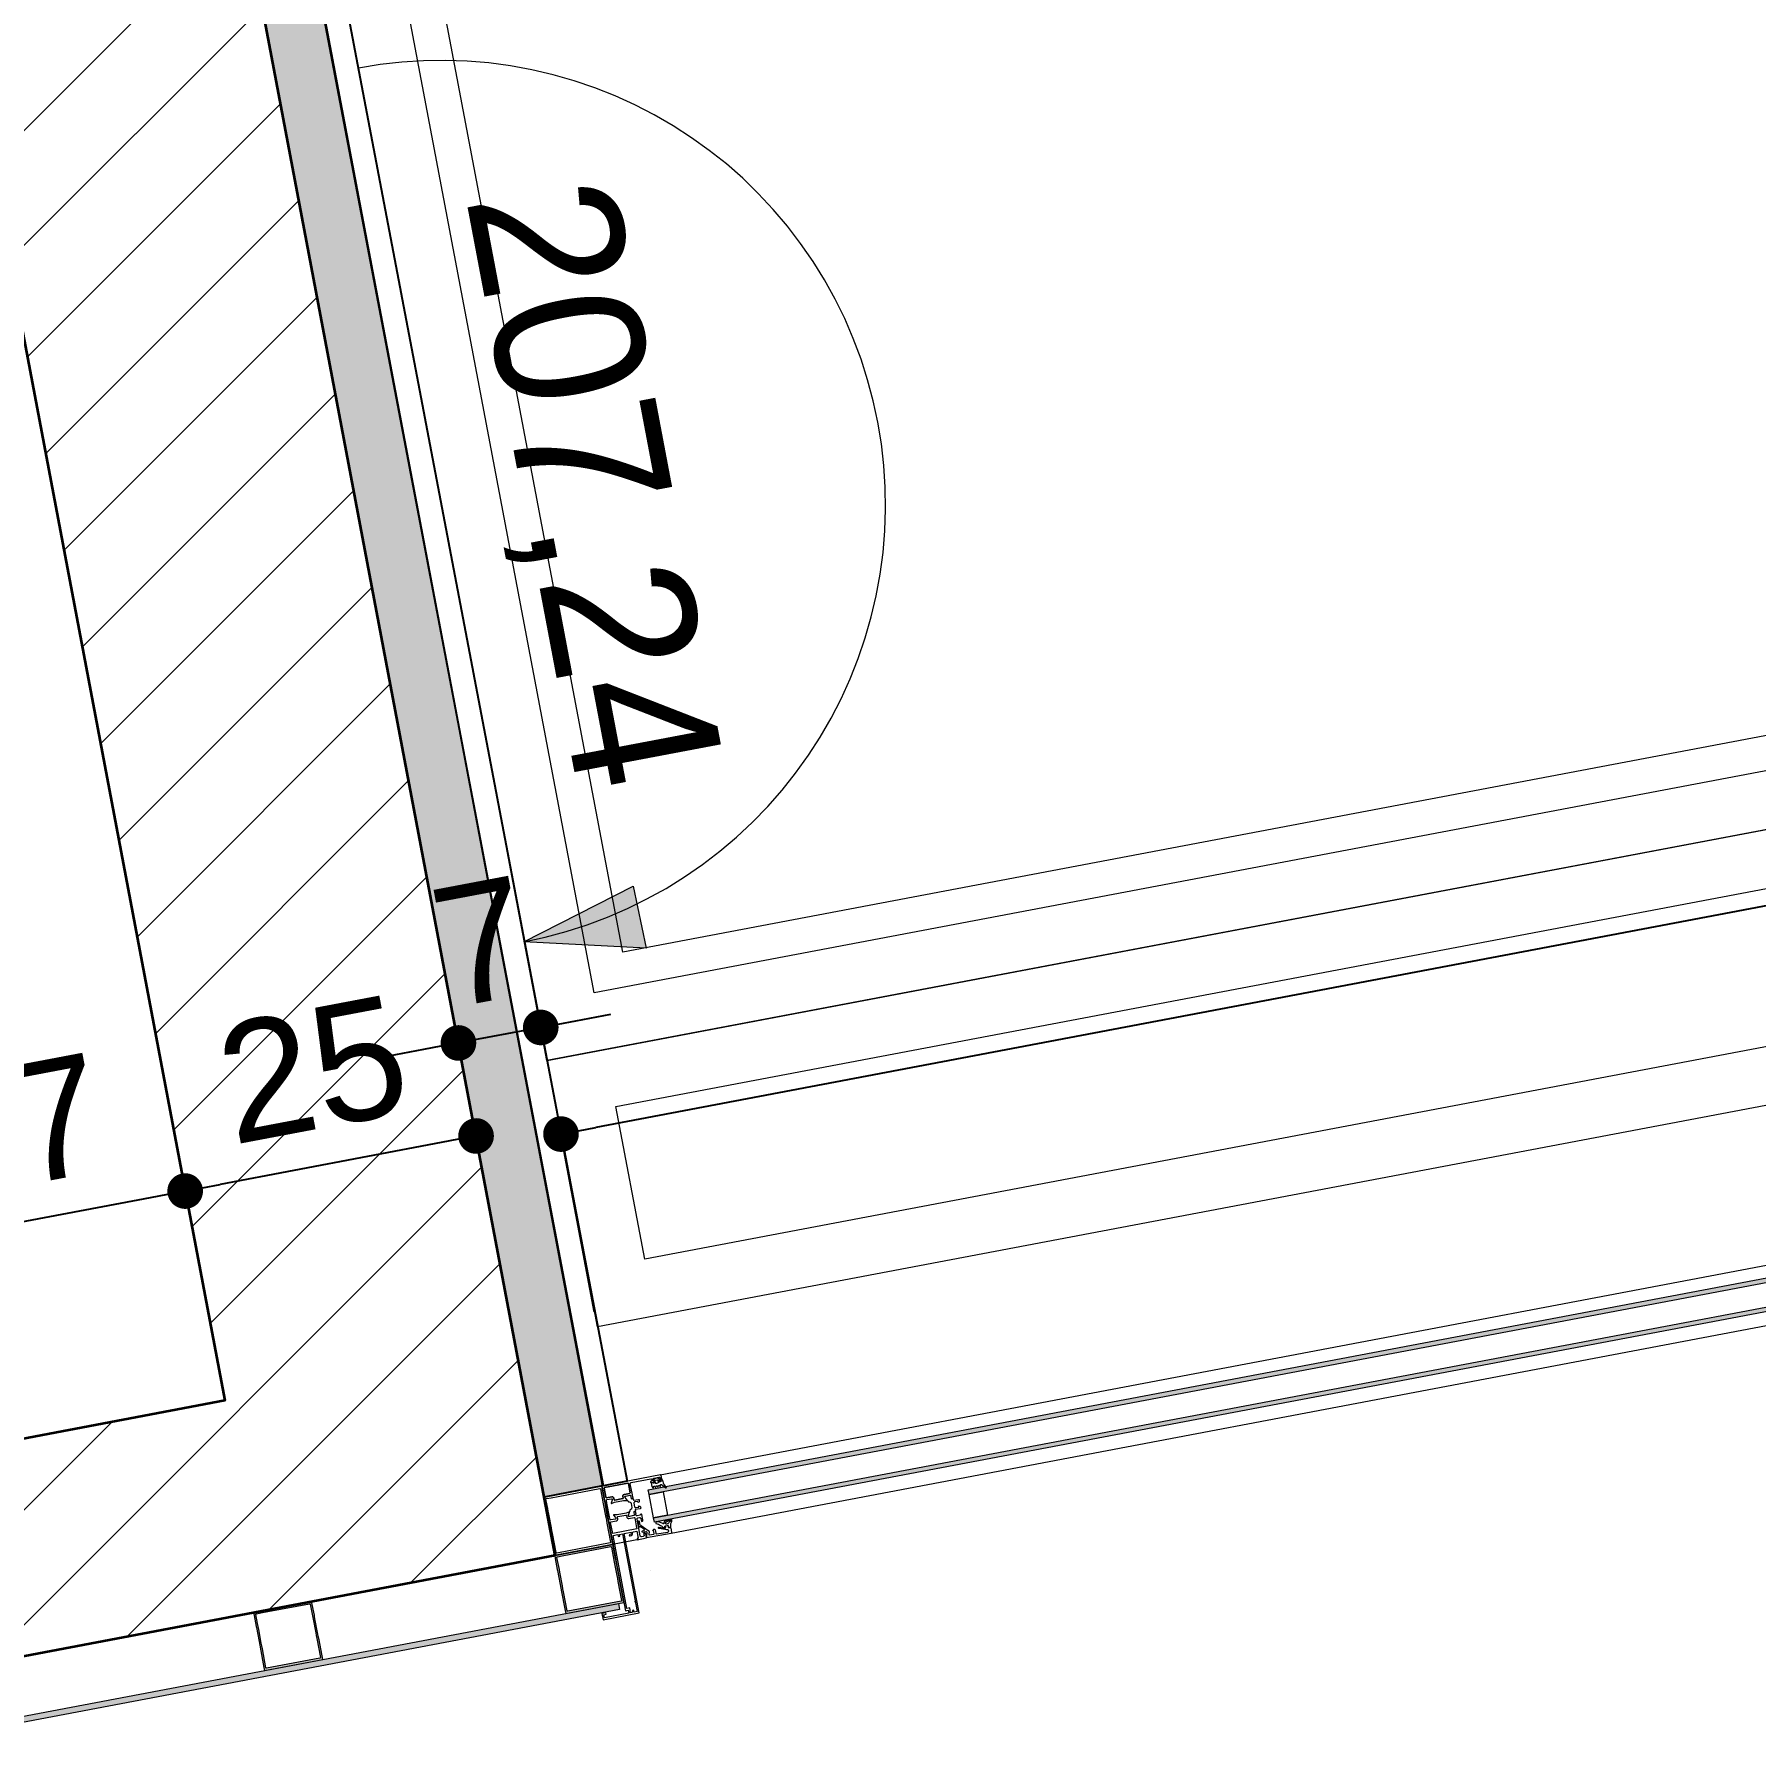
# Model space of a CAD drawing. Header units: centimetres. Extents: x 43491 to 84569, y -30699 to -11680.
# Drawn here: x 45077.6 to 45222.9, y -26300.8 to -26157.3 of the extents above; entities that cross this region are included whole.
import ezdxf

# ---------------------------------------------------------------- set-up
doc = ezdxf.new("R2010")
doc.units = ezdxf.units.CM
doc.header["$LTSCALE"] = 50.8
doc.header["$PDMODE"] = 1
doc.header["$PDSIZE"] = -2
doc.layers.get('0').update_dxf_attribs({"lineweight": 18})
for name, color, linetype, lineweight in [('0-PROJET-CHAPE_CARRELAGE', 7, 'Continuous', 25), ('0-PROJET-COTATIONS', 7, 'Continuous', 13), ('0-PROJET-DESSINS CRÉES', 7, 'Continuous', 9), ('0-PROJET-ISOLATION', 7, 'Continuous', 13), ('0-PROJET-MENUISERIES EXT', 7, 'Continuous', 5), ('0-PROJET-MUR BETON', 7, 'Continuous', 35), ('0-PROJET-NGF', 7, 'Continuous', 5)]:
    doc.layers.add(name, color=color, linetype=linetype, lineweight=lineweight)
doc.styles.add('Futura Std Book', font='Futura Std Book')
doc.styles.add('Helvetica', font='Helvetica')
doc.dimstyles.new('IS cotation 1_20ème', dxfattribs={"dimtxt": 10.08724, "dimasz": 3.007568, "dimexe": 1, "dimexo": 15.875, "dimgap": 3, "dimtad": 1, "dimdec": 1, "dimtxsty": 'Helvetica', "dimblk": 'DOT', "dimblk1": 'DOT', "dimblk2": 'DOT', "dimcen": 0, "dimdle": 10, "dimazin": 0, "dimtfac": 1, "dimtdec": 1, "dimtix": 1, "dimtmove": 0, "dimatfit": 0, "dimldrblk": 'VW_FILLEDARROW', "dimfxl": 0, "dimfrac": 2, "dimtolj": 1, "dimarcsym": 0})

# ---------------------------------------------------------------- blocks, each defined once
blk = doc.blocks.new('Groupe-130-1')
at = {"color": 7, "lineweight": 13, "flags": 128}
blk.add_lwpolyline([(6309.49, -48371.66), (6310.55, -48377.26), (6310.79, -48377.21), (6310.84, -48377.46), (6308.78, -48377.85), (6308.73, -48377.6), (6308.93, -48377.56), (6308.9, -48377.45), (6308.56, -48377.51), (6308.66, -48378.02), (6311.7, -48377.44), (6310.43, -48370.74), (6311.03, -48370.63), (6311.05, -48370.72, -0.363988), (6311, -48370.81), (6310.87, -48370.86), (6310.89, -48370.95), (6310.96, -48370.94, 0.364152), (6311.16, -48370.69, -0.36415), (6311.24, -48370.59), (6311.51, -48370.54), (6311.63, -48371.15), (6311.53, -48371.17), (6311.55, -48371.27), (6312.34, -48371.12), (6312.27, -48370.78), (6312.14, -48370.69), (6312.09, -48370.71), (6312.12, -48370.88), (6312.12, -48370.9), (6312.12, -48370.93), (6312.11, -48370.95), (6312.1, -48370.97), (6312.08, -48370.98), (6312.06, -48370.99), (6312.04, -48371), (6311.91, -48371.02), (6311.89, -48371.03), (6311.87, -48371.02), (6311.85, -48371.01), (6311.83, -48371), (6311.81, -48370.98), (6311.8, -48370.97), (6311.79, -48370.94), (6311.53, -48369.54), (6311.53, -48369.52), (6311.53, -48369.49), (6311.54, -48369.47), (6311.55, -48369.46), (6311.57, -48369.44), (6311.59, -48369.43), (6311.61, -48369.42), (6311.74, -48369.4), (6311.76, -48369.4), (6311.78, -48369.4), (6311.8, -48369.41), (6311.82, -48369.42), (6311.84, -48369.44), (6311.85, -48369.46), (6311.85, -48369.48), (6311.9, -48369.72), (6311.95, -48369.71), (6311.97, -48369.71), (6311.99, -48369.7), (6312.01, -48369.68), (6312.02, -48369.66), (6312.03, -48369.64), (6312.03, -48369.62), (6312.03, -48369.6), (6311.94, -48369.15), (6311.94, -48369.14), (6311.93, -48369.13), (6311.92, -48369.12), (6311.9, -48369.11), (6311.89, -48369.12), (6311.79, -48369.13), (6311.8, -48369.21), (6311.53, -48369.26), (6311.51, -48369.26), (6311.49, -48369.26), (6311.48, -48369.24), (6311.47, -48369.22), (6311.46, -48369.2), (6311.46, -48369.19), (6311.45, -48369.19), (6311.44, -48369.17), (6311.43, -48369.13), (6311.43, -48369.11), (6311.44, -48369.1), (6311.45, -48369.1), (6311.41, -48368.91), (6311.4, -48368.9), (6311.39, -48368.89), (6311.37, -48368.89), (6311.28, -48368.9), (6311.26, -48368.91), (6311.25, -48368.92), (6311.25, -48368.94), (6311.3, -48369.18), (6311.3, -48369.2), (6311.29, -48369.21), (6311.28, -48369.23), (6311.26, -48369.23), (6310.87, -48369.31), (6310.85, -48369.31), (6310.84, -48369.3), (6310.82, -48369.29), (6310.82, -48369.27), (6310.8, -48369.2), (6310.89, -48368.94), (6310.89, -48368.93), (6310.89, -48368.92), (6310.89, -48368.92), (6310.88, -48368.92), (6310.88, -48368.92), (6310.61, -48369.02), (6309.84, -48369.17), (6309.55, -48369.17), (6309.55, -48369.17), (6309.54, -48369.17), (6309.54, -48369.18), (6309.54, -48369.19), (6309.54, -48369.19), (6309.72, -48369.4), (6309.73, -48369.47), (6309.73, -48369.49), (6309.73, -48369.51), (6309.71, -48369.52), (6309.7, -48369.53), (6309.31, -48369.6), (6309.29, -48369.6), (6309.27, -48369.59), (6309.26, -48369.58), (6309.25, -48369.56), (6309.21, -48369.33), (6308.99, -48368.18), (6308.95, -48367.94), (6308.95, -48367.92), (6308.95, -48367.9), (6308.97, -48367.89), (6308.99, -48367.88), (6309.37, -48367.81), (6309.39, -48367.81), (6309.41, -48367.82), (6309.42, -48367.83), (6309.43, -48367.85), (6309.44, -48367.92), (6309.35, -48368.18), (6309.35, -48368.19), (6309.35, -48368.19), (6309.36, -48368.2), (6309.36, -48368.2), (6309.37, -48368.2), (6309.64, -48368.1), (6310.4, -48367.95), (6310.69, -48367.95), (6310.69, -48367.95), (6310.7, -48367.94), (6310.7, -48367.94), (6310.71, -48367.93), (6310.7, -48367.92), (6310.52, -48367.71), (6310.51, -48367.65), (6310.51, -48367.63), (6310.52, -48367.61), (6310.53, -48367.59), (6310.55, -48367.59), (6310.93, -48367.51), (6310.95, -48367.51), (6310.97, -48367.52), (6310.98, -48367.54), (6310.99, -48367.55), (6311.03, -48367.79), (6311.04, -48367.8), (6311.05, -48367.81), (6311.07, -48367.81), (6311.17, -48367.8), (6311.18, -48367.79), (6311.19, -48367.78), (6311.19, -48367.76), (6311.16, -48367.57), (6311.14, -48367.48), (6310.96, -48366.55), (6310.96, -48366.53), (6310.97, -48366.5), (6310.98, -48366.48), (6311, -48366.46), (6311.02, -48366.44), (6311.04, -48366.44), (6312.7, -48366.12), (6312.72, -48366.12), (6312.74, -48366.13), (6312.75, -48366.14), (6312.76, -48366.16), (6312.78, -48366.28), (6312.78, -48366.3), (6312.78, -48366.32), (6312.76, -48366.33), (6312.74, -48366.34), (6312.71, -48366.34), (6312.7, -48366.35), (6312.68, -48366.36), (6312.68, -48366.38), (6312.67, -48366.4), (6312.68, -48366.42), (6312.69, -48366.44), (6312.7, -48366.45), (6312.72, -48366.46), (6312.74, -48366.46), (6312.99, -48366.41), (6313.01, -48366.4), (6313.02, -48366.39), (6313.03, -48366.37), (6313.03, -48366.35), (6313.02, -48366.3), (6312.92, -48366.32), (6312.9, -48366.18), (6312.9, -48366.15), (6312.9, -48366.12), (6312.91, -48366.1), (6312.93, -48366.08), (6312.95, -48366.07), (6312.98, -48366.06), (6313.37, -48365.98), (6313.4, -48365.98), (6313.42, -48365.99), (6313.44, -48366), (6313.46, -48366.02), (6313.48, -48366.04), (6313.49, -48366.06), (6313.51, -48366.21), (6313.42, -48366.23), (6313.43, -48366.28), (6313.43, -48366.3), (6313.45, -48366.31), (6313.46, -48366.32), (6313.48, -48366.32), (6313.61, -48366.29), (6313.63, -48366.29), (6313.64, -48366.27), (6313.65, -48366.26), (6313.65, -48366.24), (6313.58, -48365.84), (6313.57, -48365.83), (6313.56, -48365.81), (6313.54, -48365.8), (6313.52, -48365.8), (6308.56, -48366.74), (6308.61, -48367.01), (6308.78, -48367.92), (6308.8, -48368.02), (6309.11, -48369.64), (6309.11, -48369.67), (6309.44, -48371.39)], format="xyb", close=True, dxfattribs=at)
for points in [[(6310.34, -48367.58), (6310.34, -48367.62), (6310.36, -48367.74), (6310.36, -48367.76), (6310.36, -48367.78), (6310.34, -48367.8), (6310.32, -48367.8), (6309.66, -48367.93), (6309.64, -48367.93), (6309.62, -48367.92), (6309.61, -48367.91), (6309.6, -48367.89), (6309.57, -48367.76), (6309.56, -48367.73), (6309.55, -48367.7), (6309.52, -48367.68), (6309.5, -48367.66), (6309.47, -48367.64), (6309.43, -48367.64), (6309.4, -48367.64), (6308.96, -48367.73), (6308.94, -48367.73), (6308.92, -48367.72), (6308.91, -48367.7), (6308.9, -48367.69), (6308.75, -48366.92), (6308.75, -48366.9), (6308.76, -48366.88), (6308.77, -48366.87), (6308.79, -48366.86), (6310.74, -48366.49), (6310.76, -48366.49), (6310.78, -48366.5), (6310.79, -48366.51), (6310.8, -48366.53), (6310.94, -48367.3), (6310.94, -48367.32), (6310.93, -48367.34), (6310.92, -48367.35), (6310.9, -48367.36), (6310.46, -48367.44), (6310.43, -48367.45), (6310.4, -48367.47), (6310.37, -48367.49), (6310.36, -48367.52), (6310.34, -48367.55)], [(6310.46, -48367.44), (6310.9, -48367.36), (6310.92, -48367.35), (6310.93, -48367.34), (6310.94, -48367.32), (6310.94, -48367.3), (6310.8, -48366.53), (6310.79, -48366.51), (6310.78, -48366.5), (6310.76, -48366.49), (6310.74, -48366.49), (6308.79, -48366.86), (6308.77, -48366.87), (6308.76, -48366.88), (6308.75, -48366.9), (6308.75, -48366.92), (6308.9, -48367.69), (6308.91, -48367.7), (6308.92, -48367.72), (6308.94, -48367.73), (6308.96, -48367.73), (6309.4, -48367.64), (6309.43, -48367.64), (6309.47, -48367.64), (6309.5, -48367.66), (6309.52, -48367.68), (6309.55, -48367.7), (6309.56, -48367.73), (6309.57, -48367.76), (6309.6, -48367.89), (6309.61, -48367.91), (6309.62, -48367.92), (6309.64, -48367.93), (6309.66, -48367.93), (6310.32, -48367.8), (6310.34, -48367.8), (6310.36, -48367.78), (6310.36, -48367.76), (6310.36, -48367.74), (6310.34, -48367.62), (6310.34, -48367.58), (6310.34, -48367.55), (6310.36, -48367.52), (6310.37, -48367.49), (6310.4, -48367.47), (6310.43, -48367.45)], [(6311.28, -48368.9), (6311.26, -48368.91), (6311.25, -48368.92), (6311.25, -48368.94), (6311.3, -48369.18), (6311.3, -48369.2), (6311.29, -48369.21), (6311.28, -48369.23), (6311.26, -48369.23), (6310.91, -48369.3), (6310.88, -48369.3), (6310.85, -48369.29), (6310.83, -48369.27), (6310.82, -48369.25), (6310.81, -48369.22), (6310.81, -48369.19), (6310.81, -48369.16), (6310.94, -48368.79), (6310.95, -48368.76), (6310.97, -48368.73), (6311, -48368.7), (6311.08, -48368.63), (6311.1, -48368.61), (6311.11, -48368.59), (6311.12, -48368.56), (6311.12, -48368.54), (6311.05, -48368.22), (6311.05, -48368.19), (6311.03, -48368.17), (6311.01, -48368.15), (6310.99, -48368.14), (6310.88, -48368.11), (6310.85, -48368.09), (6310.82, -48368.07), (6310.8, -48368.04), (6310.54, -48367.74), (6310.53, -48367.72), (6310.52, -48367.69), (6310.52, -48367.67), (6310.52, -48367.64), (6310.54, -48367.61), (6310.56, -48367.59), (6310.58, -48367.58), (6310.93, -48367.51), (6310.95, -48367.51), (6310.97, -48367.52), (6310.98, -48367.54), (6310.99, -48367.55), (6311.03, -48367.79), (6311.04, -48367.8), (6311.05, -48367.81), (6311.07, -48367.81), (6311.15, -48367.8), (6311.17, -48367.8), (6311.19, -48367.81), (6311.2, -48367.82), (6311.21, -48367.84), (6311.23, -48367.94), (6311.65, -48367.86), (6311.67, -48367.86), (6311.69, -48367.87), (6311.7, -48367.88), (6311.71, -48367.9), (6311.72, -48367.98), (6311.72, -48368.01), (6311.72, -48368.04), (6311.71, -48368.06), (6311.69, -48368.08), (6311.67, -48368.09), (6311.6, -48368.13), (6311.58, -48368.03), (6311.35, -48368.07), (6311.33, -48368.08), (6311.31, -48368.09), (6311.29, -48368.11), (6311.28, -48368.14), (6311.27, -48368.16), (6311.27, -48368.19), (6311.33, -48368.48), (6311.34, -48368.51), (6311.35, -48368.53), (6311.37, -48368.55), (6311.39, -48368.56), (6311.42, -48368.56), (6311.45, -48368.56), (6311.67, -48368.52), (6311.65, -48368.42), (6311.73, -48368.43), (6311.76, -48368.43), (6311.78, -48368.44), (6311.8, -48368.46), (6311.81, -48368.48), (6311.82, -48368.51), (6311.84, -48368.59), (6311.84, -48368.61), (6311.83, -48368.63), (6311.82, -48368.64), (6311.8, -48368.65), (6311.38, -48368.73), (6311.39, -48368.83), (6311.39, -48368.85), (6311.39, -48368.87), (6311.37, -48368.88), (6311.36, -48368.89)], [(6311.52, -48370.36), (6309.48, -48370.75), (6309.3, -48369.82), (6309.3, -48369.8), (6309.31, -48369.78), (6309.32, -48369.77), (6309.34, -48369.76), (6309.78, -48369.68), (6309.82, -48369.67), (6309.85, -48369.65), (6309.87, -48369.63), (6309.89, -48369.6), (6309.9, -48369.57), (6309.91, -48369.53), (6309.9, -48369.5), (6309.88, -48369.37), (6309.88, -48369.35), (6309.89, -48369.34), (6309.9, -48369.32), (6309.92, -48369.31), (6310.59, -48369.19), (6310.61, -48369.19), (6310.62, -48369.2), (6310.64, -48369.21), (6310.65, -48369.23), (6310.67, -48369.36), (6310.68, -48369.39), (6310.7, -48369.42), (6310.72, -48369.44), (6310.75, -48369.46), (6310.78, -48369.47), (6310.81, -48369.48), (6310.85, -48369.48), (6311.29, -48369.39), (6311.31, -48369.39), (6311.32, -48369.4), (6311.34, -48369.41), (6311.35, -48369.43), (6311.47, -48370.09)], [(6312.74, -48370.84), (6312.94, -48370.8), (6312.96, -48370.79), (6312.97, -48370.78), (6312.98, -48370.76), (6312.98, -48370.74), (6312.93, -48370.5), (6312.87, -48370.52), (6312.9, -48370.45), (6312.91, -48370.43), (6312.92, -48370.41), (6312.94, -48370.39), (6312.96, -48370.39), (6312.98, -48370.39), (6313.01, -48370.39), (6313.03, -48370.4), (6313.04, -48370.42), (6313.05, -48370.44), (6313.11, -48370.72), (6313.11, -48370.74), (6313.13, -48370.75), (6313.14, -48370.76), (6313.16, -48370.76), (6314.13, -48370.62), (6314.15, -48370.61), (6314.18, -48370.59), (6314.19, -48370.57), (6314.21, -48370.55), (6314.21, -48370.52), (6314.2, -48370.49), (6314.19, -48370.47), (6314.17, -48370.45), (6314.15, -48370.43), (6314.12, -48370.43), (6314.09, -48370.43), (6314.04, -48370.44), (6314.03, -48370.44), (6314.03, -48370.44), (6314.02, -48370.44), (6314.03, -48370.44), (6314.02, -48370.44), (6313.39, -48370.33), (6313.39, -48370.33), (6313.37, -48370.33), (6313.36, -48370.31), (6313.35, -48370.29), (6313.35, -48370.26), (6313.35, -48370.24), (6313.35, -48370.23), (6313.37, -48370.21), (6313.38, -48370.21), (6313.4, -48370.21), (6313.4, -48370.21), (6313.89, -48370.28), (6313.89, -48370.28), (6313.91, -48370.28), (6313.93, -48370.28), (6313.94, -48370.26), (6313.95, -48370.25), (6313.95, -48370.23), (6313.93, -48370.15), (6313.94, -48370.13), (6313.94, -48370.11), (6313.96, -48370.1), (6313.97, -48370.09), (6314.07, -48370.07), (6314.09, -48370.08), (6314.11, -48370.08), (6314.12, -48370.1), (6314.13, -48370.11), (6314.15, -48370.21), (6314.16, -48370.23), (6314.17, -48370.25), (6314.19, -48370.25), (6314.21, -48370.25), (6314.31, -48370.23), (6314.33, -48370.23), (6314.34, -48370.24), (6314.36, -48370.26), (6314.37, -48370.27), (6314.44, -48370.67), (6314.44, -48370.69), (6314.43, -48370.7), (6314.42, -48370.72), (6314.4, -48370.73), (6312.34, -48371.12), (6312.32, -48371.02), (6312.33, -48371.02), (6312.35, -48371.01), (6312.36, -48370.99), (6312.37, -48370.97), (6312.39, -48370.7), (6312.39, -48370.67), (6312.38, -48370.65), (6312.36, -48370.62), (6312.34, -48370.61), (6312.32, -48370.6), (6312.29, -48370.59), (6312.26, -48370.6), (6312, -48370.67), (6311.98, -48370.67), (6311.98, -48370.66), (6311.96, -48370.57), (6311.96, -48370.56), (6311.97, -48370.54), (6311.98, -48370.52), (6311.99, -48370.52), (6312.12, -48370.48), (6312.13, -48370.47), (6312.15, -48370.46), (6312.15, -48370.44), (6312.15, -48370.42), (6312.14, -48370.41), (6312.13, -48370.39), (6311.78, -48370.16), (6311.77, -48370.15), (6311.76, -48370.16), (6311.75, -48370.17), (6311.73, -48370.21), (6311.72, -48370.21), (6311.72, -48370.21), (6311.71, -48370.21), (6311.71, -48370.21), (6311.71, -48370.21), (6311.64, -48369.88), (6311.65, -48369.87), (6311.65, -48369.86), (6311.66, -48369.85), (6311.67, -48369.82), (6311.67, -48369.8), (6311.65, -48369.7), (6311.65, -48369.68), (6311.65, -48369.68), (6311.66, -48369.67), (6311.67, -48369.67), (6311.68, -48369.67), (6311.69, -48369.67), (6311.69, -48369.68), (6311.7, -48369.69), (6311.74, -48369.88), (6311.75, -48369.93), (6311.77, -48369.97), (6311.8, -48370.01), (6311.84, -48370.04), (6311.88, -48370.07), (6312.48, -48370.48), (6312.51, -48370.5), (6312.53, -48370.52), (6312.54, -48370.55), (6312.55, -48370.58), (6312.55, -48370.61), (6312.53, -48370.81), (6312.53, -48370.83), (6312.54, -48370.85), (6312.56, -48370.86), (6312.57, -48370.86), (6312.59, -48370.86)], [(6314.35, -48370.21), (6314.36, -48370.21), (6314.37, -48370.2), (6314.38, -48370.18), (6314.38, -48370.09), (6314.38, -48370.01), (6314.38, -48369.95), (6314.39, -48369.89), (6314.41, -48369.83), (6314.43, -48369.78), (6314.46, -48369.73), (6314.47, -48369.72), (6314.48, -48369.7), (6314.48, -48369.67), (6314.48, -48369.64), (6314.47, -48369.62), (6314.46, -48369.59), (6314.44, -48369.57), (6314.41, -48369.56), (6314.39, -48369.55), (6314.36, -48369.54), (6314.33, -48369.55), (6314.17, -48369.58), (6314.14, -48369.59), (6314.11, -48369.6), (6314.08, -48369.61), (6313.85, -48369.73), (6313.83, -48369.74), (6313.82, -48369.76), (6313.81, -48369.78), (6313.8, -48369.81), (6313.8, -48369.83), (6313.81, -48369.86), (6313.81, -48369.88), (6313.8, -48369.89), (6313.79, -48369.91), (6313.77, -48369.92), (6313.75, -48369.92), (6313.73, -48369.92), (6313.72, -48369.91), (6313.65, -48369.87), (6313.58, -48369.84), (6313.51, -48369.81), (6313.44, -48369.79), (6313.36, -48369.77), (6313.29, -48369.76), (6313.24, -48369.76), (6313.22, -48369.76), (6313.21, -48369.76), (6313.19, -48369.76), (6313.17, -48369.77), (6313.15, -48369.78), (6313.13, -48369.79), (6313.12, -48369.81), (6313.11, -48369.83), (6313.11, -48369.85), (6313.12, -48369.87), (6313.13, -48369.89), (6313.15, -48369.9), (6313.24, -48369.93), (6313.34, -48369.97), (6313.43, -48370.01), (6313.51, -48370.06), (6313.59, -48370.11), (6313.64, -48370.15), (6313.72, -48370.2), (6313.81, -48370.25), (6313.87, -48370.28), (6313.88, -48370.28), (6313.89, -48370.28), (6313.9, -48370.28), (6313.91, -48370.27), (6313.91, -48370.26), (6313.91, -48370.25), (6313.89, -48370.14), (6313.89, -48370.13), (6313.9, -48370.12), (6313.91, -48370.11), (6313.92, -48370.1), (6314.13, -48370.06), (6314.15, -48370.06), (6314.16, -48370.07), (6314.16, -48370.08), (6314.17, -48370.09), (6314.17, -48370.18), (6314.17, -48370.19), (6314.19, -48370.21), (6314.2, -48370.21)], [(6314.17, -48369.9), (6314.15, -48369.91), (6314.13, -48369.93), (6314.11, -48369.94), (6314.02, -48369.95), (6314, -48369.95), (6313.98, -48369.95), (6313.96, -48369.94), (6313.94, -48369.92), (6313.93, -48369.9), (6313.93, -48369.88), (6313.93, -48369.85), (6313.94, -48369.83), (6313.95, -48369.82), (6313.97, -48369.8), (6314.19, -48369.67), (6314.2, -48369.66), (6314.22, -48369.65), (6314.24, -48369.65), (6314.34, -48369.62), (6314.36, -48369.61), (6314.38, -48369.62), (6314.39, -48369.63), (6314.41, -48369.64), (6314.41, -48369.66), (6314.41, -48369.68), (6314.4, -48369.69), (6314.39, -48369.71), (6314.37, -48369.71), (6314.32, -48369.73), (6314.28, -48369.76), (6314.24, -48369.8), (6314.21, -48369.83), (6314.18, -48369.88)], [(6310.68, -48377.08), (6309.51, -48370.92), (6309.92, -48370.84), (6309.95, -48370.99), (6310.07, -48370.97), (6310.04, -48370.82), (6310.29, -48370.77), (6311.53, -48377.33), (6311.28, -48377.37), (6311.25, -48377.22), (6311.14, -48377.25), (6311.16, -48377.39), (6310.99, -48377.43), (6310.91, -48377.03)]]:
    blk.add_lwpolyline(points, close=True, dxfattribs=at)
at = {"lineweight": 13}
for points in [[(6313.7, -48366.25, 0), (6313.69, -48366.25, 0), (6313.69, -48366.24, 0), (6313.68, -48366.23, 0), (6313.67, -48366.23, 0), (6313.67, -48366.23, 0), (6313.66, -48366.23, 0), (6313.65, -48366.23, 0), (6313.66, -48366.31, 0), (6313.5, -48366.34, 0), (6313.5, -48366.34, 0), (6313.5, -48366.35, 0), (6313.5, -48366.36, 0), (6313.49, -48366.37, 0), (6313.49, -48366.38, 0), (6313.48, -48366.38, 0), (6313.48, -48366.39, 0), (6313.47, -48366.39, 0), (6313.46, -48366.39, 0), (6313.45, -48366.4, 0), (6313.44, -48366.4, 0), (6313.43, -48366.39, 0), (6313.42, -48366.39, 0), (6313.42, -48366.39, 0), (6313.41, -48366.38, 0), (6313.41, -48366.37, 0), (6313.4, -48366.36, 0), (6313.4, -48366.36, 0), (6313.37, -48366.23, 0), (6313.41, -48366.22, 0), (6313.42, -48366.22, 0), (6313.43, -48366.21, 0), (6313.43, -48366.21, 0), (6313.44, -48366.2, 0), (6313.44, -48366.2, 0), (6313.44, -48366.19, 0), (6313.44, -48366.18, 0), (6313.43, -48366.18, 0), (6313.43, -48366.17, 0), (6313.43, -48366.17, 0), (6313.3, -48366.08, 0), (6313.3, -48366.08, 0), (6313.29, -48366.08, 0), (6313.28, -48366.07, 0), (6313.27, -48366.08, 0), (6313.01, -48366.12, 0), (6313, -48366.13, 0), (6312.99, -48366.13, 0), (6312.98, -48366.14, 0), (6312.98, -48366.15, 0), (6312.89, -48366.27, 0), (6312.89, -48366.27, 0), (6312.89, -48366.28, 0), (6312.89, -48366.29, 0), (6312.89, -48366.29, 0), (6312.89, -48366.3, 0), (6312.9, -48366.31, 0), (6312.9, -48366.31, 0), (6312.91, -48366.31, 0), (6312.92, -48366.31, 0), (6312.92, -48366.31, 0), (6312.96, -48366.31, 0), (6312.99, -48366.43, 0), (6312.99, -48366.44, 0), (6312.99, -48366.45, 0), (6312.98, -48366.46, 0), (6312.98, -48366.47, 0), (6312.98, -48366.47, 0), (6312.97, -48366.48, 0), (6312.96, -48366.49, 0), (6312.95, -48366.49, 0), (6312.95, -48366.49, 0), (6312.94, -48366.49, 0), (6312.93, -48366.49, 0), (6312.92, -48366.49, 0), (6312.91, -48366.49, 0), (6312.9, -48366.48, 0), (6312.9, -48366.47, 0), (6312.89, -48366.47, 0), (6312.89, -48366.46, 0), (6312.89, -48366.45, 0), (6312.72, -48366.48, 0), (6312.78, -48366.79, 0), (6312.86, -48366.88, 0), (6312.87, -48366.88, 0), (6312.88, -48366.89, 0), (6312.88, -48366.89, 0), (6312.89, -48366.89, 0), (6312.9, -48366.89, 0), (6312.91, -48366.89, 0), (6312.91, -48366.88, 0), (6312.92, -48366.88, 0), (6312.93, -48366.87, 0), (6312.93, -48366.86, 0), (6312.93, -48366.85, 0), (6312.94, -48366.78, 0), (6312.95, -48366.78, 0), (6312.95, -48366.77, 0), (6312.95, -48366.76, 0), (6312.96, -48366.76, 0), (6312.97, -48366.75, 0), (6312.98, -48366.75, 0), (6312.98, -48366.75, 0), (6312.99, -48366.75, 0), (6313, -48366.75, 0), (6313.01, -48366.76, 0), (6313.01, -48366.76, 0), (6313.02, -48366.77, 0), (6313.05, -48366.83, 0), (6313.06, -48366.84, 0), (6313.07, -48366.84, 0), (6313.07, -48366.85, 0), (6313.08, -48366.85, 0), (6313.09, -48366.85, 0), (6313.1, -48366.85, 0), (6313.1, -48366.85, 0), (6313.11, -48366.84, 0), (6313.12, -48366.84, 0), (6313.12, -48366.83, 0), (6313.13, -48366.83, 0), (6313.13, -48366.82, 0), (6313.14, -48366.75, 0), (6313.14, -48366.74, 0), (6313.15, -48366.73, 0), (6313.15, -48366.73, 0), (6313.16, -48366.72, 0), (6313.16, -48366.72, 0), (6313.17, -48366.71, 0), (6313.18, -48366.71, 0), (6313.19, -48366.71, 0), (6313.2, -48366.72, 0), (6313.2, -48366.72, 0), (6313.21, -48366.73, 0), (6313.21, -48366.73, 0), (6313.25, -48366.79, 0), (6313.26, -48366.8, 0), (6313.26, -48366.81, 0), (6313.27, -48366.81, 0), (6313.28, -48366.81, 0), (6313.28, -48366.81, 0), (6313.29, -48366.81, 0), (6313.3, -48366.81, 0), (6313.31, -48366.81, 0), (6313.31, -48366.8, 0), (6313.32, -48366.8, 0), (6313.32, -48366.79, 0), (6313.32, -48366.78, 0), (6313.34, -48366.71, 0), (6313.34, -48366.7, 0), (6313.34, -48366.69, 0), (6313.35, -48366.69, 0), (6313.35, -48366.68, 0), (6313.36, -48366.68, 0), (6313.37, -48366.68, 0), (6313.38, -48366.68, 0), (6313.38, -48366.68, 0), (6313.39, -48366.68, 0), (6313.4, -48366.68, 0), (6313.41, -48366.69, 0), (6313.41, -48366.7, 0), (6313.45, -48366.76, 0), (6313.45, -48366.76, 0), (6313.46, -48366.77, 0), (6313.46, -48366.77, 0), (6313.47, -48366.78, 0), (6313.48, -48366.78, 0), (6313.49, -48366.78, 0), (6313.5, -48366.77, 0), (6313.5, -48366.77, 0), (6313.51, -48366.77, 0), (6313.51, -48366.76, 0), (6313.52, -48366.75, 0), (6313.52, -48366.75, 0), (6313.52, -48366.74, 0), (6313.52, -48366.73, 0), (6313.51, -48366.66, 0), (6313.51, -48366.65, 0), (6313.51, -48366.64, 0), (6313.51, -48366.64, 0), (6313.51, -48366.63, 0), (6313.52, -48366.62, 0), (6313.52, -48366.61, 0), (6313.53, -48366.61, 0), (6313.54, -48366.6, 0), (6313.55, -48366.6, 0), (6313.55, -48366.6, 0), (6313.56, -48366.6, 0), (6313.57, -48366.6, 0), (6313.58, -48366.61, 0), (6313.59, -48366.61, 0), (6313.95, -48366.88, 0), (6313.95, -48366.88, 0), (6313.96, -48366.89, 0), (6313.97, -48366.89, 0), (6313.98, -48366.89, 0), (6313.98, -48366.89, 0), (6313.99, -48366.88, 0), (6314, -48366.88, 0), (6314, -48366.87, 0), (6314.01, -48366.87, 0), (6314.01, -48366.86, 0), (6314.01, -48366.85, 0), (6314.01, -48366.84, 0), (6314.01, -48366.83, 0), (6314.01, -48366.83, 0), (6314, -48366.82, 0), (6313.84, -48366.64, 0), (6313.83, -48366.62, 0), (6313.81, -48366.6, 0), (6313.8, -48366.58, 0), (6313.79, -48366.55, 0), (6313.78, -48366.53, 0), (6313.77, -48366.51, 0), (6313.76, -48366.48, 0), (6313.7, -48366.25, 0)], [(6313.28, -48366.25, 0), (6313.31, -48366.44, 0), (6313.31, -48366.45, 0), (6313.31, -48366.46, 0), (6313.31, -48366.47, 0), (6313.31, -48366.48, 0), (6313.3, -48366.48, 0), (6313.3, -48366.49, 0), (6313.29, -48366.5, 0), (6313.28, -48366.5, 0), (6313.27, -48366.5, 0), (6313.16, -48366.52, 0), (6313.15, -48366.52, 0), (6313.14, -48366.52, 0), (6313.13, -48366.52, 0), (6313.12, -48366.52, 0), (6313.12, -48366.51, 0), (6313.11, -48366.51, 0), (6313.1, -48366.5, 0), (6313.1, -48366.49, 0), (6313.1, -48366.48, 0), (6313.06, -48366.29, 0), (6313.06, -48366.28, 0), (6313.06, -48366.27, 0), (6313.06, -48366.26, 0), (6313.07, -48366.25, 0), (6313.07, -48366.25, 0), (6313.08, -48366.24, 0), (6313.08, -48366.23, 0), (6313.09, -48366.23, 0), (6313.1, -48366.23, 0), (6313.22, -48366.21, 0), (6313.23, -48366.21, 0), (6313.24, -48366.21, 0), (6313.24, -48366.21, 0), (6313.25, -48366.21, 0), (6313.26, -48366.22, 0), (6313.27, -48366.22, 0), (6313.27, -48366.23, 0), (6313.27, -48366.24, 0), (6313.28, -48366.25, 0)]]:
    blk.add_polyline3d(points, dxfattribs=at)
at = {"layer": '0-PROJET-ISOLATION', "lineweight": 13}
blk.add_line((6309.11, -48369.66), (6309.73, -48372.95), dxfattribs=at)
blk = doc.blocks.new('Groupe-131-1')
at = {"color": 7, "lineweight": 13, "flags": 128}
blk.add_lwpolyline([(6314.17, -48370.09), (6314.16, -48370.08), (6314.16, -48370.07), (6314.15, -48370.06), (6314.13, -48370.06)], dxfattribs=at)
blk.add_blockref('Groupe-130-1', (0, 0))
blk = doc.blocks.new('Groupe-132-1')
at = {"color": 7, "flags": 128}
blk.add_lwpolyline([(6311.36, -48376.53), (6311.36, -48376.51), (6311.35, -48376.5), (6311.34, -48376.5), (6311.33, -48376.5)], dxfattribs=at)
blk = doc.blocks.new('Groupe-177-1')
at = {"layer": '0-PROJET-DESSINS CRÉES', "color": 253, "linetype": 'Continuous', "lineweight": 5, "flags": 128}
for points in [[(6491.43, -48192.38), (6510.25, -48291.76), (6303.91, -48330.83), (6285.1, -48231.46)], [(6492.34, -48197.18), (6509.34, -48286.96), (6307.92, -48325.11), (6290.92, -48235.32)], [(6489.93, -48200.61), (6505.85, -48284.64), (6310.32, -48321.67), (6294.41, -48237.64)], [(6510.26, -48291.75), (6514.52, -48314.23), (6308.19, -48353.31), (6303.93, -48330.83)], [(6506.26, -48297.48), (6508.7, -48310.37), (6312.19, -48347.58), (6309.75, -48334.69)]]:
    blk.add_lwpolyline(points, close=True, dxfattribs=at)
blk = doc.blocks.new('Groupe-252-1')
at = {"layer": '0-PROJET-NGF', "linetype": 'Continuous', "lineweight": 0}
blk.add_hatch(color=7, dxfattribs=at).paths.add_polyline_path([(6312.31, -48321.34), (6301.97, -48320.8), (6311.2, -48316.1)])
at = {"layer": '0-PROJET-NGF', "color": 7, "lineweight": 5, "flags": 128}
blk.add_lwpolyline([(6301.97, -48320.8), (6303.77, -48320.41), (6305.55, -48319.94), (6307.31, -48319.37), (6309.03, -48318.73), (6310.72, -48318), (6312.37, -48317.18), (6313.99, -48316.29), (6315.55, -48315.32), (6317.07, -48314.27), (6318.53, -48313.15), (6319.93, -48311.96), (6321.28, -48310.71), (6322.56, -48309.38), (6323.78, -48308), (6324.92, -48306.56), (6326, -48305.06), (6327, -48303.52), (6327.92, -48301.92), (6328.76, -48300.29), (6329.53, -48298.61), (6330.2, -48296.9), (6330.8, -48295.15), (6331.31, -48293.38), (6331.73, -48291.59), (6332.06, -48289.78), (6332.3, -48287.95), (6332.45, -48286.12), (6332.52, -48284.28), (6332.49, -48282.44), (6332.37, -48280.6), (6332.16, -48278.77), (6331.86, -48276.95), (6331.48, -48275.15), (6331, -48273.37), (6330.44, -48271.62), (6329.79, -48269.89), (6329.06, -48268.2), (6328.25, -48266.55), (6327.36, -48264.94), (6326.39, -48263.37), (6325.34, -48261.86), (6324.22, -48260.4), (6323.03, -48258.99), (6321.77, -48257.64), (6320.45, -48256.36), (6319.07, -48255.15), (6317.63, -48254), (6316.13, -48252.93), (6314.58, -48251.93), (6312.99, -48251), (6311.35, -48250.16), (6309.68, -48249.4), (6307.96, -48248.72), (6306.22, -48248.13), (6304.45, -48247.62), (6302.66, -48247.2), (6300.85, -48246.87), (6299.02, -48246.62), (6297.18, -48246.47), (6295.34, -48246.41), (6293.5, -48246.44), (6291.66, -48246.56), (6289.83, -48246.76), (6288.02, -48247.06)], dxfattribs=at)
at = {"layer": '0-PROJET-NGF', "color": 7, "linetype": 'Continuous', "lineweight": 5, "flags": 128}
blk.add_lwpolyline([(6312.31, -48321.34), (6301.97, -48320.8), (6311.2, -48316.1)], close=True, dxfattribs=at)
at = {"layer": '0-PROJET-NGF', "color": 7, "insert": (6309.43, -48255.64), "char_height": 12.586, "attachment_point": 1, "rotation": 280.7176, "line_spacing_factor": 0.962448, "style": 'Futura Std Book'}
blk.add_mtext('207,24', dxfattribs=at)
blk = doc.blocks.new('_DOT')
at = {"color": 0, "linetype": 'ByBlock', "lineweight": -2}
blk.add_line((-0.5, 0), (-1, 0), dxfattribs=at)
at = {"color": 0, "linetype": 'ByBlock', "const_width": 0.5}
blk.add_lwpolyline([(-0.25, 0, 1), (0.25, 0, 1)], format="xyb", close=True, dxfattribs=at)
blk = doc.blocks.new('*D265')
at = {"layer": '0-PROJET-COTATIONS', "color": 0, "linetype": 'Continuous', "lineweight": -2}
for p, q in [((45088.43, -26245.06), (45090.47, -26255.86)), ((45087.33, -26255.44), (45066.74, -26259.34)), ((45064.32, -26262.72), (45063.97, -26260.88))]:
    blk.add_line(p, q, dxfattribs=at)
at = {"layer": 'Defpoints', "color": 0}
for p in [(45078.65, -26193.43), (45061.36, -26247.12), (45063.78, -26259.9)]:
    blk.add_point(p, dxfattribs=at)
at = {"layer": '0-PROJET-COTATIONS', "color": 0, "lineweight": -2, "xscale": 3.007568359375, "yscale": 3.007568359375, "zscale": 3.007568359375}
for p, rotation in [((45090.29, -26254.88), 10.72359474388058), ((45063.78, -26259.9), 190.7235947438806)]:
    blk.add_blockref('_DOT', p, dxfattribs=dict(at, rotation=rotation))
at = {"layer": '0-PROJET-COTATIONS', "color": 0, "lineweight": 5, "insert": (45075.54, -26249.49), "char_height": 10.087, "attachment_point": 5, "rotation": 10.7236, "style": 'Helvetica'}
blk.add_mtext('\\A1;27', dxfattribs=at)
blk = doc.blocks.new('VW_FILLEDARROW')
at = {"linetype": 'Continuous', "lineweight": 0}
blk.add_hatch(color=0, dxfattribs=at).paths.add_polyline_path([(-10.557, 2.829), (0, 0), (-10.557, -2.829)])
at = {"color": 0, "linetype": 'Continuous', "lineweight": 5, "flags": 128}
blk.add_lwpolyline([(-10.557, 2.829), (0, 0), (-10.557, -2.829)], close=True, dxfattribs=at)
blk = doc.blocks.new('*D266')
at = {"layer": '0-PROJET-COTATIONS', "color": 0, "linetype": 'Continuous', "lineweight": -2}
for p, q in [((45088.43, -26245.06), (45090.47, -26255.86)), ((45111.89, -26250.79), (45093.24, -26254.32)), ((45117.06, -26261.9), (45115.03, -26251.21))]:
    blk.add_line(p, q, dxfattribs=at)
at = {"layer": 'Defpoints', "color": 0}
for p in [(45078.65, -26193.43), (45114.1, -26246.31), (45090.29, -26254.88)]:
    blk.add_point(p, dxfattribs=at)
at = {"layer": '0-PROJET-COTATIONS', "color": 0, "lineweight": -2, "xscale": 3.007568359375, "yscale": 3.007568359375, "zscale": 3.007568359375}
for p, rotation in [((45114.85, -26250.23), 10.72359474389049), ((45090.29, -26254.88), 190.7235947438905)]:
    blk.add_blockref('_DOT', p, dxfattribs=dict(at, rotation=rotation))
at = {"layer": '0-PROJET-COTATIONS', "color": 0, "lineweight": 5, "insert": (45101.07, -26244.65), "char_height": 10.087, "attachment_point": 5, "rotation": 10.7236, "style": 'Helvetica'}
blk.add_mtext('\\A1;25', dxfattribs=at)
blk = doc.blocks.new('*D267')
at = {"layer": '0-PROJET-COTATIONS', "color": 0, "linetype": 'Continuous', "lineweight": -2}
for p, q in [((45111.15, -26230.71), (45113.18, -26241.4)), ((45118.95, -26233.89), (45120.13, -26240.09)), ((45123.27, -26240.51), (45126.22, -26239.95)), ((45120.31, -26241.07), (45113.36, -26242.38)), ((45110.41, -26242.94), (45107.45, -26243.5))]:
    blk.add_line(p, q, dxfattribs=at)
at = {"layer": 'Defpoints', "color": 0}
for p in [(45113.36, -26242.38), (45114.1, -26246.31), (45121.91, -26249.49)]:
    blk.add_point(p, dxfattribs=at)
at = {"layer": '0-PROJET-COTATIONS', "color": 0, "lineweight": -2, "xscale": 3.007568359375, "yscale": 3.007568359375, "zscale": 3.007568359375}
for p, rotation in [((45120.31, -26241.07), 190.7235947438811), ((45113.36, -26242.38), 10.72359474388109)]:
    blk.add_blockref('_DOT', p, dxfattribs=dict(at, rotation=rotation))
at = {"layer": '0-PROJET-COTATIONS', "color": 0, "lineweight": 5, "insert": (45115.34, -26233.82), "char_height": 10.087, "attachment_point": 5, "rotation": 10.7236, "style": 'Helvetica'}
blk.add_mtext('\\A1;7', dxfattribs=at)
blk = doc.blocks.new('*D268')
at = {"layer": '0-PROJET-COTATIONS', "color": 0, "linetype": 'Continuous', "lineweight": -2}
for p, q in [((45362.72, -26194.3), (45364.77, -26205.11)), ((45361.63, -26204.69), (45124.97, -26249.51)), ((45124.86, -26265.09), (45122.2, -26251.05))]:
    blk.add_line(p, q, dxfattribs=at)
at = {"layer": 'Defpoints', "color": 0}
for p in [(45359.32, -26176.34), (45121.91, -26249.49), (45122.02, -26250.07)]:
    blk.add_point(p, dxfattribs=at)
at = {"layer": '0-PROJET-COTATIONS', "color": 0, "lineweight": -2, "xscale": 3.007568359375, "yscale": 3.007568359375, "zscale": 3.007568359375}
for p, rotation in [((45364.59, -26204.13), 10.7235947438878), ((45122.02, -26250.07), 190.7235947438878)]:
    blk.add_blockref('_DOT', p, dxfattribs=dict(at, rotation=rotation))
at = {"layer": '0-PROJET-COTATIONS', "color": 0, "lineweight": 5, "insert": (45241.8, -26219.19), "char_height": 10.087, "attachment_point": 5, "rotation": 10.7236, "style": 'Helvetica'}
blk.add_mtext('\\A1;247', dxfattribs=at)

msp = doc.modelspace()

# ---------------------------------------------------------------- hatches: boundary and pattern name
at = {"linetype": 'Continuous', "lineweight": 0}
h = msp.add_hatch(color=7, dxfattribs=at)
h.paths.add_polyline_path([(45127.33, -26289.61), (45127.01, -26287.94), (45126.95, -26287.63), (45126.89, -26287.31), (45126.68, -26286.16), (45126.64, -26285.98), (45126.62, -26285.88), (45126.4, -26284.7), (45121.49, -26285.63), (45121.54, -26285.89), (45121.71, -26286.81), (45121.73, -26286.91), (45122.04, -26288.53), (45122.04, -26288.56), (45122.37, -26290.28), (45122.42, -26290.54)])
h.paths.add_polyline_path([(45122.7, -26285.56), (45126.22, -26284.89), (45126.24, -26284.89), (45126.26, -26284.9), (45126.27, -26284.92), (45126.28, -26284.93), (45126.52, -26286.19), (45126.74, -26287.34), (45126.78, -26287.58), (45126.83, -26287.83), (45127.13, -26289.43), (45127.13, -26289.45), (45127.13, -26289.47), (45127.12, -26289.48), (45127.11, -26289.49), (45127.09, -26289.49), (45122.59, -26290.34), (45122.58, -26290.35), (45122.56, -26290.34), (45122.55, -26290.33), (45122.54, -26290.32), (45122.54, -26290.3), (45122.23, -26288.7), (45122.18, -26288.45), (45122.14, -26288.21), (45121.92, -26287.06), (45121.88, -26286.83), (45121.83, -26286.57), (45121.68, -26285.8), (45121.68, -26285.79), (45121.69, -26285.77), (45121.71, -26285.75), (45121.72, -26285.75), (45122.11, -26285.67)])
h = msp.add_hatch(color=7, dxfattribs=at)
h.paths.add_polyline_path([(45101.9, -26294.43), (45101.59, -26292.76), (45101.53, -26292.44), (45101.47, -26292.13), (45101.25, -26290.98), (45101.21, -26290.79), (45101.2, -26290.69), (45100.97, -26289.51), (45096.06, -26290.44), (45096.11, -26290.71), (45096.28, -26291.62), (45096.3, -26291.72), (45096.61, -26293.34), (45096.62, -26293.37), (45096.94, -26295.09), (45096.99, -26295.36)])
h.paths.add_polyline_path([(45097.27, -26290.38), (45100.8, -26289.71), (45100.82, -26289.71), (45100.83, -26289.72), (45100.85, -26289.73), (45100.85, -26289.75), (45101.09, -26291.01), (45101.31, -26292.16), (45101.35, -26292.39), (45101.4, -26292.65), (45101.71, -26294.25), (45101.71, -26294.26), (45101.7, -26294.28), (45101.69, -26294.29), (45101.68, -26294.3), (45101.67, -26294.31), (45097.17, -26295.16), (45097.15, -26295.16), (45097.14, -26295.16), (45097.12, -26295.15), (45097.11, -26295.13), (45097.11, -26295.12), (45096.81, -26293.52), (45096.76, -26293.26), (45096.71, -26293.03), (45096.5, -26291.88), (45096.45, -26291.64), (45096.4, -26291.39), (45096.26, -26290.62), (45096.26, -26290.6), (45096.27, -26290.58), (45096.28, -26290.57), (45096.3, -26290.56), (45096.68, -26290.49)])
at = {"layer": '0-PROJET-CHAPE_CARRELAGE', "linetype": 'Continuous', "lineweight": 0}
msp.add_hatch(color=253, dxfattribs=at).paths.add_polyline_path([(45092.71, -26133.27), (45097.62, -26132.34), (45125.53, -26279.77), (45120.61, -26280.71)])
at = {"layer": '0-PROJET-MENUISERIES EXT', "linetype": 'Continuous', "lineweight": 0}
for color, points in [(254, [(45129.39, -26280.09), (45366.67, -26235.15), (45366.75, -26235.54), (45129.46, -26280.48)]), (254, [(45129.83, -26282.46), (45367.12, -26237.52), (45367.19, -26237.91), (45129.91, -26282.84)]), (7, [(45071.17, -26300.75), (45070.14, -26295.35), (45070.64, -26295.26), (45071.57, -26300.17), (45126.87, -26289.7), (45126.97, -26290.19)])]:
    msp.add_hatch(color=color, dxfattribs=at).paths.add_polyline_path(points)
at = {"layer": '0-PROJET-MUR BETON', "linetype": 'Continuous', "lineweight": 5}
h = msp.add_hatch(dxfattribs=at)
h.set_pattern_fill('hachure A', style=0, pattern_type=2)
h.set_pattern_definition([(45, (38816.9114, 22086.9576), (5.2916667, -4.4097222), [])])
h.paths.add_polyline_path([(45070.64, -26295.26), (45121.54, -26285.62), (45091.78, -26128.38), (45040.86, -26138.02), (45044.21, -26155.71), (45070.56, -26150.72), (45093.64, -26272.57), (45067.28, -26277.56), (45070.67, -26295.46)])

# ---------------------------------------------------------------- linework, layer by layer
at = {"color": 7, "flags": 128}
for points in [[(45126.4, -26284.7), (45126.08, -26283.03), (45126.02, -26282.71), (45125.96, -26282.4), (45125.75, -26281.25), (45125.71, -26281.06), (45125.69, -26280.96), (45125.47, -26279.79), (45120.56, -26280.72), (45120.61, -26280.98), (45120.78, -26281.89), (45120.8, -26281.99), (45121.11, -26283.61), (45121.11, -26283.64), (45121.44, -26285.36), (45121.49, -26285.63)], [(45121.77, -26280.65), (45125.29, -26279.98), (45125.31, -26279.98), (45125.33, -26279.99), (45125.34, -26280), (45125.35, -26280.02), (45125.59, -26281.28), (45125.81, -26282.43), (45125.85, -26282.66), (45125.9, -26282.92), (45126.2, -26284.52), (45126.2, -26284.54), (45126.2, -26284.55), (45126.19, -26284.57), (45126.18, -26284.57), (45126.16, -26284.58), (45121.66, -26285.43), (45121.65, -26285.43), (45121.63, -26285.43), (45121.62, -26285.42), (45121.61, -26285.41), (45121.61, -26285.39), (45121.3, -26283.79), (45121.25, -26283.54), (45121.21, -26283.3), (45120.99, -26282.15), (45120.95, -26281.91), (45120.9, -26281.66), (45120.75, -26280.89), (45120.75, -26280.87), (45120.76, -26280.85), (45120.77, -26280.84), (45120.79, -26280.83), (45121.18, -26280.76)]]:
    msp.add_lwpolyline(points, close=True, dxfattribs=at)
at = {"color": 7, "lineweight": 13, "flags": 128}
for points in [[(45127.33, -26289.61), (45127.01, -26287.94), (45126.95, -26287.63), (45126.89, -26287.31), (45126.68, -26286.16), (45126.64, -26285.98), (45126.62, -26285.88), (45126.4, -26284.7), (45121.49, -26285.63), (45121.54, -26285.89), (45121.71, -26286.81), (45121.73, -26286.91), (45122.04, -26288.53), (45122.04, -26288.56), (45122.37, -26290.28), (45122.42, -26290.54)], [(45122.7, -26285.56), (45126.22, -26284.89), (45126.24, -26284.89), (45126.26, -26284.9), (45126.27, -26284.92), (45126.28, -26284.93), (45126.52, -26286.19), (45126.74, -26287.34), (45126.78, -26287.58), (45126.83, -26287.83), (45127.13, -26289.43), (45127.13, -26289.45), (45127.13, -26289.47), (45127.12, -26289.48), (45127.11, -26289.49), (45127.09, -26289.49), (45122.59, -26290.34), (45122.58, -26290.35), (45122.56, -26290.34), (45122.55, -26290.33), (45122.54, -26290.32), (45122.54, -26290.3), (45122.23, -26288.7), (45122.18, -26288.45), (45122.14, -26288.21), (45121.92, -26287.06), (45121.88, -26286.83), (45121.83, -26286.57), (45121.68, -26285.8), (45121.68, -26285.79), (45121.69, -26285.77), (45121.71, -26285.75), (45121.72, -26285.75), (45122.11, -26285.67)], [(45101.9, -26294.43), (45101.59, -26292.76), (45101.53, -26292.44), (45101.47, -26292.13), (45101.25, -26290.98), (45101.21, -26290.79), (45101.2, -26290.69), (45100.97, -26289.51), (45096.06, -26290.44), (45096.11, -26290.71), (45096.28, -26291.62), (45096.3, -26291.72), (45096.61, -26293.34), (45096.62, -26293.37), (45096.94, -26295.09), (45096.99, -26295.36)], [(45097.27, -26290.38), (45100.8, -26289.71), (45100.82, -26289.71), (45100.83, -26289.72), (45100.85, -26289.73), (45100.85, -26289.75), (45101.09, -26291.01), (45101.31, -26292.16), (45101.35, -26292.39), (45101.4, -26292.65), (45101.71, -26294.25), (45101.71, -26294.26), (45101.7, -26294.28), (45101.69, -26294.29), (45101.68, -26294.3), (45101.67, -26294.31), (45097.17, -26295.16), (45097.15, -26295.16), (45097.14, -26295.16), (45097.12, -26295.15), (45097.11, -26295.13), (45097.11, -26295.12), (45096.81, -26293.52), (45096.76, -26293.26), (45096.71, -26293.03), (45096.5, -26291.88), (45096.45, -26291.64), (45096.4, -26291.39), (45096.26, -26290.62), (45096.26, -26290.6), (45096.27, -26290.58), (45096.28, -26290.57), (45096.3, -26290.56), (45096.68, -26290.49)]]:
    msp.add_lwpolyline(points, close=True, dxfattribs=at)
at = {"color": 7, "linetype": 'Continuous', "lineweight": 18, "flags": 128}
msp.add_lwpolyline([(45129.56, -26286.93), (45129.56, -26286.93), (45129.56, -26286.93)], close=True, dxfattribs=at)
at = {"layer": '0-PROJET-CHAPE_CARRELAGE', "color": 7, "linetype": 'Continuous', "lineweight": 25, "flags": 128}
for points in [[(45092.71, -26133.27), (45097.62, -26132.34), (45125.53, -26279.77), (45120.61, -26280.71)], [(45125.6, -26279.76), (45097.52, -26132.2), (45099.52, -26131.82), (45127.6, -26279.38)]]:
    msp.add_lwpolyline(points, close=True, dxfattribs=at)
at = {"layer": '0-PROJET-MENUISERIES EXT'}
for p, q in [((45370.14, -26233.45), (45130.4, -26278.85)), ((45371.07, -26238.36), (45131.33, -26283.77)), ((45128.58, -26284.29), (45070.64, -26295.26))]:
    msp.add_line(p, q, dxfattribs=at)
at = {"layer": '0-PROJET-MENUISERIES EXT', "lineweight": 9, "flags": 128}
for points in [[(45129.39, -26280.09), (45366.67, -26235.15), (45366.75, -26235.54), (45129.46, -26280.48)], [(45129.83, -26282.46), (45367.12, -26237.52), (45367.19, -26237.91), (45129.91, -26282.84)], [(45131.01, -26282.23), (45129.83, -26282.46), (45129.46, -26280.48), (45130.64, -26280.26)]]:
    msp.add_lwpolyline(points, close=True, dxfattribs=at)
at = {"layer": '0-PROJET-MENUISERIES EXT', "flags": 128}
msp.add_lwpolyline([(45071.17, -26300.75), (45070.14, -26295.35), (45070.64, -26295.26), (45071.57, -26300.17), (45126.87, -26289.7), (45126.97, -26290.19)], close=True, dxfattribs=at)
at = {"layer": '0-PROJET-MUR BETON', "flags": 128}
msp.add_lwpolyline([(45070.64, -26295.26), (45121.54, -26285.62), (45091.78, -26128.38), (45040.86, -26138.02), (45044.21, -26155.71), (45070.56, -26150.72), (45093.64, -26272.57), (45067.28, -26277.56), (45070.67, -26295.46)], dxfattribs=at)

# ---------------------------------------------------------------- block references
at = {"color": 7}
for name in ['Groupe-131-1', 'Groupe-132-1']:
    msp.add_blockref(name, (38816.91, 22086.96), dxfattribs=at)
at = {"layer": '0-PROJET-DESSINS CRÉES', "color": 253}
msp.add_blockref('Groupe-177-1', (38816.91, 22086.96), dxfattribs=at)
at = {"layer": '0-PROJET-NGF', "color": 7}
msp.add_blockref('Groupe-252-1', (38816.91, 22086.96), dxfattribs=at)

# ---------------------------------------------------------------- dimensions: what is measured, and where the dimension line sits
at = {"layer": '0-PROJET-COTATIONS', "color": 7, "linetype": 'Continuous', "lineweight": 5}
for base, p1, p2, picture, middle in [((45122.02, -26250.07), (45359.32, -26176.34), (45121.91, -26249.49), '*D268', (45241.8, -26219.19)), ((45063.78, -26259.9), (45078.65, -26193.43), (45061.36, -26247.12), '*D265', (45075.54, -26249.49)), ((45090.29, -26254.88), (45114.1, -26246.31), (45078.65, -26193.43), '*D266', (45101.07, -26244.65)), ((45113.36, -26242.38), (45121.91, -26249.49), (45114.1, -26246.31), '*D267', (45115.34, -26233.82))]:
    dim = msp.add_linear_dim(base=base, p1=p1, p2=p2, angle=10.7236, dimstyle='IS cotation 1_20ème', override={"dimtxt": 10.08724, "dimdec": 0, "dimpost": '<>', "dimtxsty": 'Helvetica', "dimtmove": 2}, dxfattribs=at)
    dim.commit()
    dim.dimension.update_dxf_attribs({"geometry": picture, "text_midpoint": middle})

doc.saveas('drawing.dxf')
